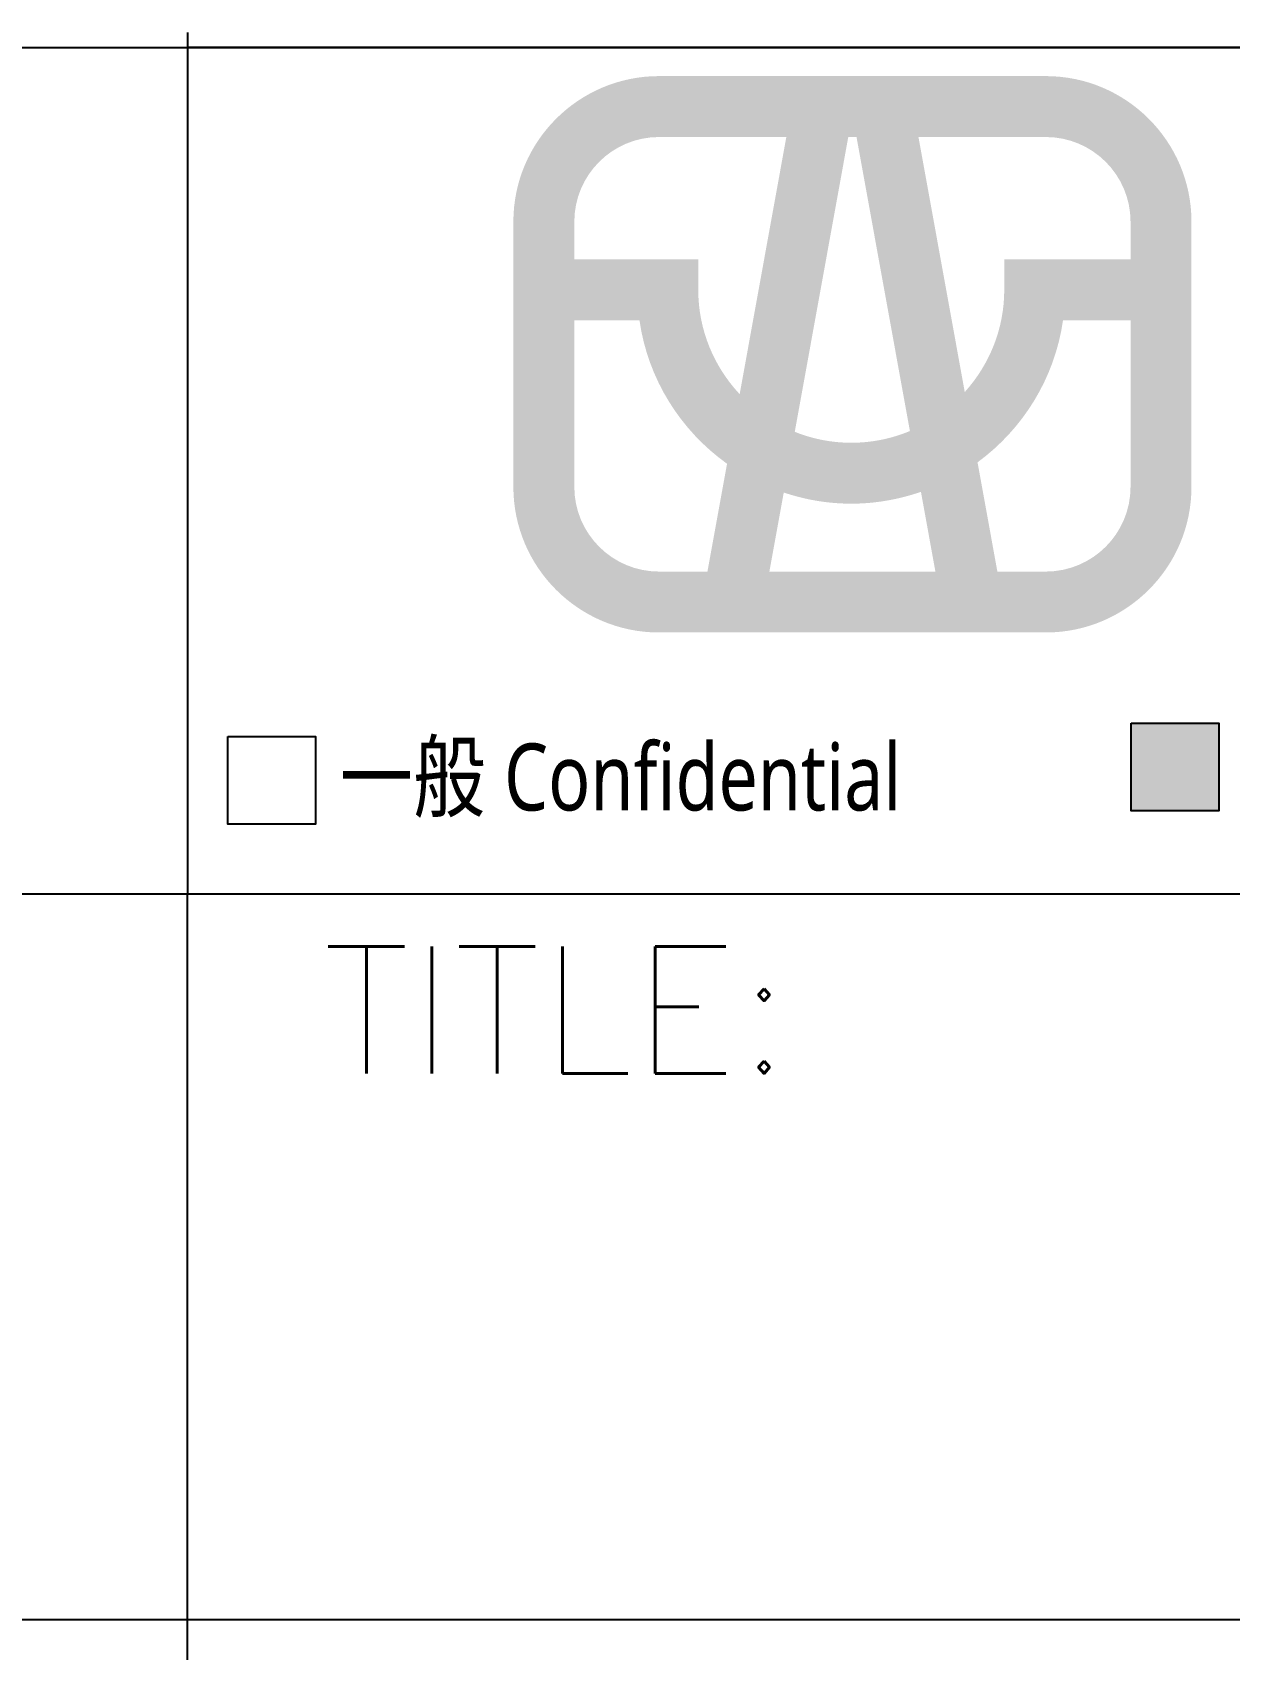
# Model space of a CAD drawing. Header units: millimetres. Extents: x 3254 to 3354, y 21 to 92.
# Drawn here: x 3334.9 to 3339.74, y 27.43 to 33.97 of the extents above; entities that cross this region are included whole.
import ezdxf

# ---------------------------------------------------------------- set-up
doc = ezdxf.new("R2010")
doc.units = ezdxf.units.MM
doc.header["$LTSCALE"] = 23.1
doc.layers.get('0').update_dxf_attribs({"linetype": 'CONTINUOUS'})
doc.layers.add('图层 1', color=7, linetype='CONTINUOUS', lineweight=0)
doc.styles.add('SIMPLEX', font='simplex.shx')
doc.styles.get("Standard").update_dxf_attribs({"font": 'simplex.shx', "width": 0.8})

# ---------------------------------------------------------------- blocks, each defined once
blk = doc.blocks.new('6')
at = {"layer": '图层 1', "true_color": 0xf50613}
h = blk.add_hatch(color=1, dxfattribs=at)
h.dxf.hatch_style = 2
edge = h.paths.add_edge_path()
edge.add_spline(control_points=[(-0.838, 7.099), (-0.838, 7.099), (0.895, -2.453), (0.895, -2.453), (0.308, -2.698), (-0.335, -2.834), (-1.01, -2.834), (-1.658, -2.834), (-2.275, -2.706), (-2.843, -2.479), (-2.843, -2.479), (-1.106, 7.099), (-1.106, 7.099), (-1.106, 7.099), (-0.838, 7.099), (-0.838, 7.099)], knot_values=[0, 0, 0, 0, 1, 1, 1, 2, 2, 2, 3, 3, 3, 4, 4, 4, 5, 5, 5, 5], degree=3, periodic=1)
edge = h.paths.add_edge_path()
edge.add_spline(control_points=[(5.307, 9.078), (5.307, 9.078), (-7.25, 9.078), (-7.25, 9.078), (-9.857, 9.078), (-11.979, 6.957), (-11.979, 4.349), (-11.979, 4.349), (-11.979, -4.269), (-11.979, -4.269), (-11.979, -6.876), (-9.857, -8.998), (-7.25, -8.998), (-7.25, -8.998), (5.307, -8.998), (5.307, -8.998), (7.915, -8.998), (10.036, -6.876), (10.036, -4.269), (10.036, -4.269), (10.036, 4.349), (10.036, 4.349), (10.036, 6.957), (7.915, 9.078), (5.307, 9.078)], knot_values=[0, 0, 0, 0, 0.352778, 0.352778, 0.352778, 0.705556, 0.705556, 0.705556, 1.058334, 1.058334, 1.058334, 1.411112, 1.411112, 1.411112, 1.76389, 1.76389, 1.76389, 2.116668, 2.116668, 2.116668, 2.469446, 2.469446, 2.469446, 2.822224, 2.822224, 2.822224, 2.822224], degree=3, periodic=0)
edge.add_line((5.307, 9.078), (5.307, 9.078))
edge = h.paths.add_edge_path()
edge.add_spline(control_points=[(8.058, 4.349), (8.058, 4.349), (8.058, 3.122), (8.058, 3.122), (8.058, 3.122), (3.958, 3.122), (3.958, 3.122), (3.958, 3.122), (3.958, 2.132), (3.958, 2.132), (3.958, 0.856), (3.47, -0.305), (2.676, -1.186), (2.676, -1.186), (1.173, 7.099), (1.173, 7.099), (1.173, 7.099), (5.307, 7.099), (5.307, 7.099), (6.824, 7.099), (8.058, 5.865), (8.058, 4.349)], knot_values=[0, 0, 0, 0, 0.352778, 0.352778, 0.352778, 0.705556, 0.705556, 0.705556, 1.058334, 1.058334, 1.058334, 1.411112, 1.411112, 1.411112, 1.76389, 1.76389, 1.76389, 2.116668, 2.116668, 2.116668, 2.469446, 2.469446, 2.469446, 2.469446], degree=3, periodic=0)
edge.add_line((8.058, 4.349), (8.058, 4.349))
edge = h.paths.add_edge_path()
edge.add_spline(control_points=[(-1.01, -4.813), (-0.217, -4.813), (0.543, -4.673), (1.253, -4.428), (1.253, -4.428), (1.723, -7.019), (1.723, -7.019), (1.723, -7.019), (-3.667, -7.019), (-3.667, -7.019), (-3.667, -7.019), (-3.201, -4.451), (-3.201, -4.451), (-2.511, -4.682), (-1.776, -4.813), (-1.01, -4.813)], knot_values=[0, 0, 0, 0, 0.352778, 0.352778, 0.352778, 0.705556, 0.705556, 0.705556, 1.058334, 1.058334, 1.058334, 1.411112, 1.411112, 1.411112, 1.76389, 1.76389, 1.76389, 1.76389], degree=3, periodic=0)
edge.add_line((-1.01, -4.813), (-1.01, -4.813))
edge = h.paths.add_edge_path()
edge.add_spline(control_points=[(-7.25, 7.099), (-7.25, 7.099), (-3.117, 7.099), (-3.117, 7.099), (-3.117, 7.099), (-4.632, -1.255), (-4.632, -1.255), (-5.463, -0.366), (-5.976, 0.823), (-5.976, 2.132), (-5.976, 2.132), (-5.976, 3.122), (-5.976, 3.122), (-5.976, 3.122), (-10, 3.122), (-10, 3.122), (-10, 3.122), (-10, 4.349), (-10, 4.349), (-10, 5.865), (-8.766, 7.099), (-7.25, 7.099)], knot_values=[0, 0, 0, 0, 0.352778, 0.352778, 0.352778, 0.705556, 0.705556, 0.705556, 1.058334, 1.058334, 1.058334, 1.411112, 1.411112, 1.411112, 1.76389, 1.76389, 1.76389, 2.116668, 2.116668, 2.116668, 2.469446, 2.469446, 2.469446, 2.469446], degree=3, periodic=0)
edge.add_line((-7.25, 7.099), (-7.25, 7.099))
edge = h.paths.add_edge_path()
edge.add_spline(control_points=[(-10, -4.269), (-10, -4.269), (-10, 1.143), (-10, 1.143), (-10, 1.143), (-7.885, 1.143), (-7.885, 1.143), (-7.611, -0.773), (-6.549, -2.437), (-5.042, -3.516), (-5.042, -3.516), (-5.678, -7.019), (-5.678, -7.019), (-5.678, -7.019), (-7.25, -7.019), (-7.25, -7.019), (-8.766, -7.019), (-10, -5.786), (-10, -4.269)], knot_values=[0, 0, 0, 0, 0.352778, 0.352778, 0.352778, 0.705556, 0.705556, 0.705556, 1.058334, 1.058334, 1.058334, 1.411112, 1.411112, 1.411112, 1.76389, 1.76389, 1.76389, 2.116668, 2.116668, 2.116668, 2.116668], degree=3, periodic=0)
edge.add_line((-10, -4.269), (-10, -4.269))
edge = h.paths.add_edge_path()
edge.add_spline(control_points=[(5.307, -7.019), (5.307, -7.019), (3.735, -7.019), (3.735, -7.019), (3.735, -7.019), (3.091, -3.47), (3.091, -3.47), (4.563, -2.39), (5.596, -0.745), (5.866, 1.143), (5.866, 1.143), (8.058, 1.143), (8.058, 1.143), (8.058, 1.143), (8.058, -4.269), (8.058, -4.269), (8.058, -5.786), (6.824, -7.019), (5.307, -7.019)], knot_values=[0, 0, 0, 0, 0.352778, 0.352778, 0.352778, 0.705556, 0.705556, 0.705556, 1.058334, 1.058334, 1.058334, 1.411112, 1.411112, 1.411112, 1.76389, 1.76389, 1.76389, 2.116668, 2.116668, 2.116668, 2.116668], degree=3, periodic=0)
edge.add_line((5.307, -7.019), (5.307, -7.019))

msp = doc.modelspace()

# ---------------------------------------------------------------- hatches: boundary and pattern name
msp.add_hatch(color=1).paths.add_polyline_path([(3339.3436, 31.1745), (3339.6982, 31.1745), (3339.6982, 30.8202), (3339.3436, 30.8202)])

# ---------------------------------------------------------------- linework, layer by layer
for p, q in [((3335.5298, 33.9684), (3335.5298, 30.4835)), ((3305.6972, 33.9069), (3350.9351, 33.9069)), ((3351.212, 33.9069), (3335.5298, 33.9069)), ((3350.9351, 30.4835), (3323.5478, 30.4835)), ((3335.5298, 22.6585), (3335.5298, 30.4835)), ((3350.9351, 27.5491), (3323.5478, 27.5491))]:
    msp.add_line(p, q)
msp.add_lwpolyline([(3323.5478, 33.9069), (3350.9351, 33.9069), (3350.9351, 30.4835), (3323.5478, 30.4835)], close=True)
at = {"color": 1}
for points in [[(3339.3436, 31.1745), (3339.6982, 31.1745), (3339.6982, 30.8202), (3339.3436, 30.8202)], [(3335.6937, 31.1209), (3336.0483, 31.1209), (3336.0483, 30.7666), (3335.6937, 30.7666)]]:
    msp.add_lwpolyline(points, close=True, dxfattribs=at)

# ---------------------------------------------------------------- block references
at = {"xscale": 0.1244627007198327, "yscale": 0.1244627007198327, "zscale": 0.1244627007198327}
msp.add_blockref('6', (3338.3382, 32.6616), dxfattribs=at)

# ---------------------------------------------------------------- texts
at = {"style": 'SIMPLEX'}
msp.add_text('TITLE:', height=0.51351, dxfattribs=at).set_placement((3336.0775, 29.7591))
at = {"color": 2, "insert": (3336.1453, 31.0927), "char_height": 0.270717, "width": 3.713092, "attachment_point": 1}
msp.add_mtext('{\\fMicrosoft JhengHei|b0|i0|c136|p18;\\C1;一般 Confidential}', dxfattribs=at)

doc.saveas('drawing.dxf')
